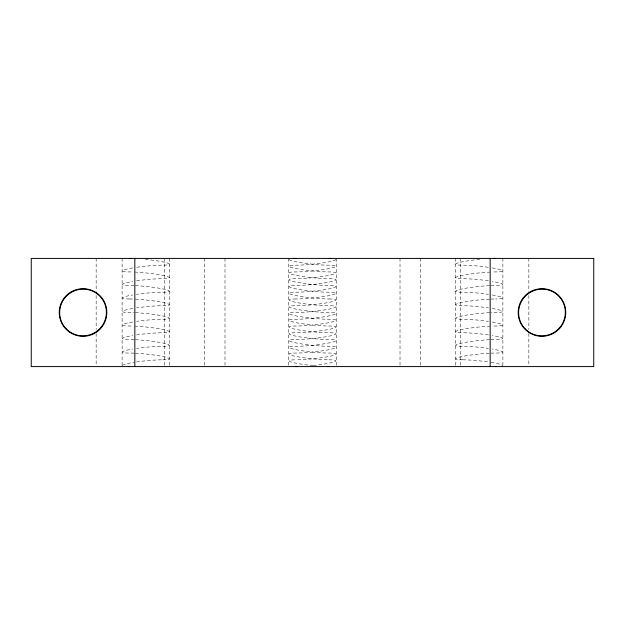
<?xml version="1.0" encoding="UTF-8"?>
<svg xmlns="http://www.w3.org/2000/svg" width="625" height="625" viewBox="0 0 625 625"><rect width="100%" height="100%" fill="white"/><g stroke="black" fill="none" stroke-linecap="round" stroke-linejoin="round"><path stroke-width="0.47" stroke-dasharray="3.12 2.34" d="M528.844 258.414L528.844 291.547M528.844 295.445L528.844 329.555M528.844 333.453L528.844 365.609M502.883 258.414L502.883 365.609M460.578 258.414L460.578 365.609M455.289 258.414L455.289 365.609M420.672 258.414L420.672 365.609M400.016 258.414L400.016 365.609M336.297 258.414L336.297 365.609M288.703 258.414L288.703 365.609M224.992 258.414L224.992 365.609M204.328 258.414L204.328 365.609M169.711 258.414L169.711 365.609M164.422 258.414L164.422 365.609M122.117 258.414L122.117 365.609M96.156 258.414L96.156 291.547M96.156 295.445L96.156 329.555M96.156 333.453L96.156 365.609M328.969 298.977A23.531 2.383 -5.9 0 1 329.094 302.352A23.531 2.383 -5.9 0 1 296.031 305.727A23.531 2.383 5.9 0 0 295.906 309.117A23.531 2.383 5.9 0 0 328.969 312.492A23.531 2.383 -5.9 0 1 329.094 315.875A23.531 2.383 -5.9 0 1 296.031 319.25A23.531 2.383 5.9 0 0 295.906 322.633A23.531 2.383 5.9 0 0 328.969 326.008A23.531 2.383 -5.9 0 1 329.094 329.391A23.531 2.383 -5.9 0 1 296.031 332.766A23.531 2.383 5.9 0 0 295.906 336.156A23.531 2.383 5.9 0 0 328.969 339.531A23.531 2.383 -5.9 0 1 329.094 342.914A23.531 2.383 -5.9 0 1 296.031 346.289A23.531 2.383 5.9 0 0 295.906 349.672A23.531 2.383 5.9 0 0 328.969 353.047A23.531 2.383 -5.9 0 1 329.094 356.43A23.531 2.383 -5.9 0 1 296.031 359.805M335.852 259.336A23.531 2.383 -5.9 0 1 321.891 263.031A23.531 2.383 -5.9 0 1 296.031 265.172A23.531 2.383 5.9 0 0 295.906 268.555A23.531 2.383 5.9 0 0 328.969 271.93A23.531 2.383 -5.9 0 1 329.094 275.312A23.531 2.383 -5.9 0 1 296.031 278.688A23.531 2.383 5.9 0 0 295.906 282.078A23.531 2.383 5.9 0 0 328.969 285.453A23.531 2.383 -5.9 0 1 329.094 288.836A23.531 2.383 -5.9 0 1 296.031 292.211A23.531 2.383 5.9 0 0 295.906 295.594A23.531 2.383 5.9 0 0 328.969 298.969M313.148 365.648A23.531 2.383 5.9 0 1 291.023 361.953A23.531 2.383 5.9 0 1 296.031 359.82M489.617 299.148A23.531 2.383 -5.9 0 0 460.133 302.883A23.531 2.383 -5.9 0 0 462.625 305.727A23.531 2.383 5.9 0 1 488.445 307.875M490.906 299.086A23.531 2.383 -5.9 0 1 495.555 298.977M489.617 285.625A23.531 2.383 -5.9 0 0 460.133 289.359A23.531 2.383 -5.9 0 0 462.625 292.211A23.531 2.383 5.9 0 1 488.445 294.352M490.906 285.57A23.531 2.383 -5.9 0 1 495.555 285.461A23.531 2.383 5.9 0 0 492.297 281.445M479.734 259.336A23.531 2.383 -5.9 0 0 457.609 263.031A23.531 2.383 -5.9 0 0 462.625 265.172A23.531 2.383 5.9 0 1 488.445 267.312M488.445 280.836A23.531 2.383 5.9 0 0 462.617 278.703A23.531 2.383 -5.9 0 1 460.133 275.844A23.531 2.383 -5.9 0 1 489.617 272.109M492.297 267.922A23.531 2.383 5.9 0 1 495.555 271.93A23.531 2.383 -5.9 0 0 492.148 272M492.297 294.961A23.531 2.383 5.9 0 1 495.555 298.969M492.297 308.484A23.531 2.383 5.9 0 1 495.555 312.492A23.531 2.383 -5.9 0 0 490.906 312.609M489.617 312.664A23.531 2.383 -5.9 0 0 460.133 316.398A23.531 2.383 -5.9 0 0 462.625 319.25A23.531 2.383 5.9 0 1 488.445 321.391M462.625 359.805A23.531 2.383 -5.9 0 1 460.133 356.961A23.531 2.383 -5.9 0 1 489.617 353.227M490.906 353.164A23.531 2.383 -5.9 0 1 495.555 353.055A23.531 2.383 5.9 0 0 492.297 349.039M489.617 339.703A23.531 2.383 -5.9 0 0 460.133 343.438A23.531 2.383 -5.9 0 0 462.625 346.289A23.531 2.383 5.9 0 1 488.445 348.43M490.906 339.648A23.531 2.383 -5.9 0 1 495.555 339.539A23.531 2.383 5.9 0 0 492.297 335.523M488.445 334.914A23.531 2.383 5.9 0 0 462.617 332.781A23.531 2.383 -5.9 0 1 460.133 329.922A23.531 2.383 -5.9 0 1 489.617 326.188M492.297 322A23.531 2.383 5.9 0 1 495.555 326.008A23.531 2.383 -5.9 0 0 492.148 326.078M462.617 359.82A23.531 2.383 5.9 0 1 488.445 361.953M491.062 362.352A23.531 2.383 5.9 0 1 502.438 365.648M296.031 298.977A23.531 2.383 5.9 0 0 295.906 302.352A23.531 2.383 5.9 0 0 328.969 305.727A23.531 2.383 -5.9 0 1 329.094 309.117A23.531 2.383 -5.9 0 1 296.031 312.492A23.531 2.383 5.9 0 0 295.906 315.875A23.531 2.383 5.9 0 0 328.969 319.25A23.531 2.383 -5.9 0 1 329.094 322.633A23.531 2.383 -5.9 0 1 296.031 326.008A23.531 2.383 5.9 0 0 295.906 329.391A23.531 2.383 5.9 0 0 328.969 332.766A23.531 2.383 -5.9 0 1 329.094 336.156A23.531 2.383 -5.9 0 1 296.031 339.531A23.531 2.383 5.9 0 0 295.906 342.914A23.531 2.383 5.9 0 0 328.969 346.289A23.531 2.383 -5.9 0 1 329.094 349.672A23.531 2.383 -5.9 0 1 296.031 353.047A23.531 2.383 5.9 0 0 295.906 356.43A23.531 2.383 5.9 0 0 328.969 359.805M289.156 259.336A23.531 2.383 5.9 0 0 303.117 263.031A23.531 2.383 5.9 0 0 328.969 265.172A23.531 2.383 -5.9 0 1 329.094 268.555A23.531 2.383 -5.9 0 1 296.031 271.93A23.531 2.383 5.9 0 0 295.906 275.312A23.531 2.383 5.9 0 0 328.969 278.688A23.531 2.383 -5.9 0 1 329.094 282.078A23.531 2.383 -5.9 0 1 296.031 285.453A23.531 2.383 5.9 0 0 295.906 288.836A23.531 2.383 5.9 0 0 328.969 292.211A23.531 2.383 -5.9 0 1 329.094 295.594A23.531 2.383 -5.9 0 1 296.031 298.969M328.969 359.82A23.531 2.383 -5.9 0 1 333.977 361.953A23.531 2.383 -5.9 0 1 311.852 365.648M135.383 299.148A23.531 2.383 5.9 0 1 164.867 302.883A23.531 2.383 5.9 0 1 162.383 305.727A23.531 2.383 -5.9 0 0 136.555 307.875M129.445 298.977A23.531 2.383 5.9 0 1 134.094 299.086M135.383 285.625A23.531 2.383 5.9 0 1 164.867 289.359A23.531 2.383 5.9 0 1 162.383 292.211A23.531 2.383 -5.9 0 0 136.555 294.352M134.094 285.57A23.531 2.383 5.9 0 0 129.445 285.461A23.531 2.383 -5.9 0 1 132.703 281.445M145.266 259.336A23.531 2.383 5.9 0 1 167.391 263.031A23.531 2.383 5.9 0 1 162.383 265.172A23.531 2.383 -5.9 0 0 136.555 267.312M136.555 280.836A23.531 2.383 -5.9 0 1 162.383 278.703A23.531 2.383 5.9 0 0 164.867 275.844A23.531 2.383 5.9 0 0 135.383 272.109M132.703 267.922A23.531 2.383 -5.9 0 0 129.445 271.93A23.531 2.383 5.9 0 1 132.852 272M129.445 298.969A23.531 2.383 -5.9 0 1 132.703 294.961M132.703 308.484A23.531 2.383 -5.9 0 0 129.445 312.492A23.531 2.383 5.9 0 1 134.094 312.609M135.383 312.664A23.531 2.383 5.9 0 1 164.867 316.398A23.531 2.383 5.9 0 1 162.383 319.25A23.531 2.383 -5.9 0 0 136.555 321.391M135.383 353.227A23.531 2.383 5.9 0 1 164.867 356.961A23.531 2.383 5.9 0 1 162.383 359.805M134.094 353.164A23.531 2.383 5.9 0 0 129.445 353.055A23.531 2.383 -5.9 0 1 132.703 349.039M135.383 339.703A23.531 2.383 5.9 0 1 164.867 343.438A23.531 2.383 5.9 0 1 162.383 346.289A23.531 2.383 -5.9 0 0 136.555 348.43M134.094 339.648A23.531 2.383 5.9 0 0 129.445 339.539A23.531 2.383 -5.9 0 1 132.703 335.523M136.555 334.914A23.531 2.383 -5.9 0 1 162.383 332.781A23.531 2.383 5.9 0 0 164.867 329.922A23.531 2.383 5.9 0 0 135.383 326.188M132.703 322A23.531 2.383 -5.9 0 0 129.445 326.008A23.531 2.383 5.9 0 1 132.852 326.078M122.57 365.648A23.531 2.383 -5.9 0 1 133.945 362.352M136.555 361.953A23.531 2.383 -5.9 0 1 162.383 359.82"/><path stroke-width="0.94" d="M490.164 258.414L490.164 366.586M134.836 258.414L134.836 366.586M328.969 258.422A23.531 2.383 -5.9 0 1 330.914 258.445M328.969 366.57A23.531 2.383 5.9 0 1 327.891 366.562M493.344 258.445A23.531 2.383 -5.9 0 1 495.555 258.422M496.562 366.562A23.531 2.383 5.9 0 1 495.555 366.57M294.094 258.445A23.531 2.383 5.9 0 1 296.031 258.422M297.109 366.562A23.531 2.383 -5.9 0 1 296.031 366.57M129.445 258.422A23.531 2.383 5.9 0 1 131.664 258.445M129.445 366.57A23.531 2.383 -5.9 0 1 128.445 366.562M593.75 258.414L31.25 258.414L31.25 366.586L593.75 366.586L593.75 258.414M528.797 332.32A23.797 23.797 0 0 0 565.719 313.992A23.797 23.797 0 0 0 531.391 291.188A23.797 23.797 0 0 0 528.797 332.32M69.859 332.32A23.797 23.797 0 0 0 106.781 313.992A23.797 23.797 0 0 0 72.445 291.188A23.797 23.797 0 0 0 69.859 332.32M525.375 329.094A23.531 23.289 -45 0 0 558.438 328.969A23.531 23.289 -45 0 0 558.562 295.906A23.531 23.289 -45 0 0 525.5 296.031A23.531 23.289 -45 0 0 525.375 329.094M66.438 329.094A23.531 23.289 -45 0 0 99.5 328.969A23.531 23.289 -45 0 0 99.625 295.906A23.531 23.289 -45 0 0 66.562 296.031A23.531 23.289 -45 0 0 66.438 329.094"/></g></svg>
